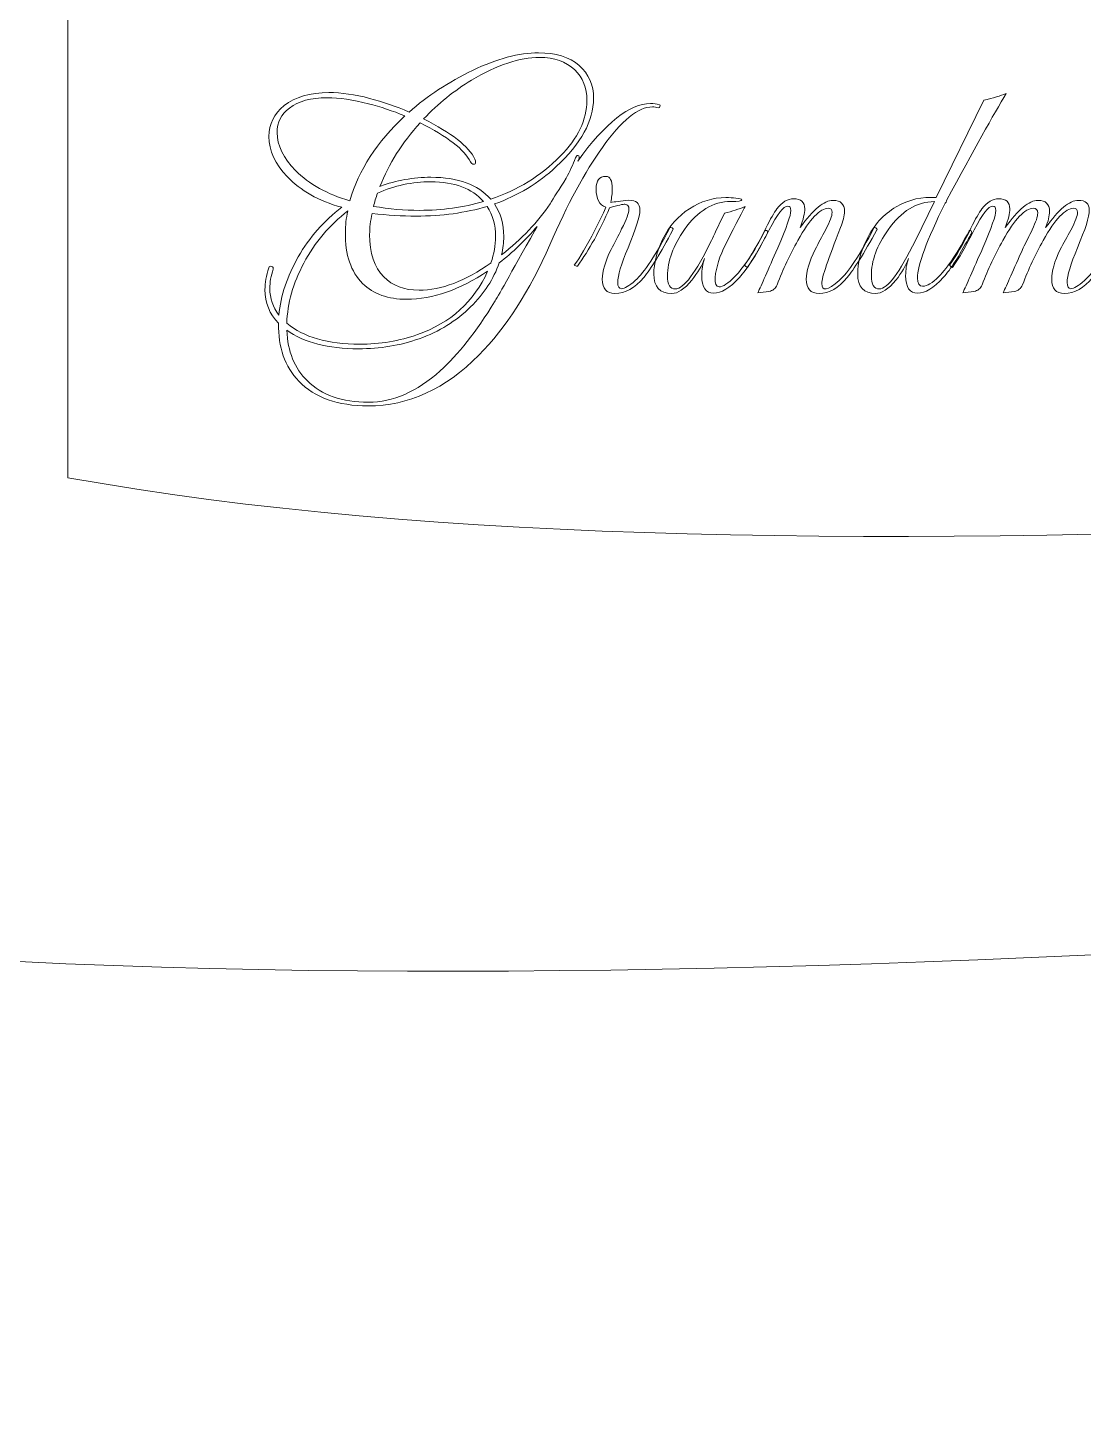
# Model space of a CAD drawing. Header units: centimetres. Extents: x -9.9 to 9.9, y -7.9 to 8.2.
# Drawn here: x 2.518 to 3.793, y 1.378 to 3.07 of the extents above; entities that cross this region are included whole.
import ezdxf

# ---------------------------------------------------------------- set-up
doc = ezdxf.new("R2010")
doc.units = ezdxf.units.CM
doc.header["$MEASUREMENT"] = 0
doc.layers.add('Layer 1', color=7, linetype='Continuous')

msp = doc.modelspace()

# ---------------------------------------------------------------- linework, layer by layer
at = {"layer": 'Layer 1', "color": 43, "lineweight": 5}
for points in [[(9.94165, 3.8546), (8.5042, 4.29291), (4.44474, 3.38812), (2.56572, 3.8546), (2.56572, 3.8546), (2.56572, 3.8546), (2.56572, 2.52649), (2.56572, 2.52649), (2.56572, 2.52649), (4.31487, 2.20952), (8.22876, 3.09016), (9.94165, 2.52649), (9.94165, 2.52649), (9.94165, 2.52649), (9.27139, 3.19675), (9.27139, 3.19675), (9.27139, 3.19675), (9.27139, 3.19675), (9.94165, 3.8546), (9.94165, 3.8546)], [(8.91723, 2.06782), (7.47978, 2.50613), (3.42032, 1.60134), (1.5413, 2.06782), (1.5413, 2.06782), (1.5413, 2.06782), (1.5413, 0.73971), (1.5413, 0.73971), (1.5413, 0.73971), (3.29045, 0.42274), (7.20434, 1.30338), (8.91723, 0.73971), (8.91723, 0.73971), (8.91723, 0.73971), (8.24697, 1.40997), (8.24697, 1.40997), (8.24697, 1.40997), (8.24697, 1.40997), (8.91723, 2.06782), (8.91723, 2.06782)]]:
    msp.add_open_spline(points, degree=3, knots=[0, 0, 0, 0, 0.1666667, 0.1666667, 0.1666667, 0.1666667, 0.3333333, 0.3333333, 0.3333333, 0.3333333, 0.5, 0.5, 0.5, 0.5, 0.6666667, 0.6666667, 0.6666667, 0.6666667, 1, 1, 1, 1], dxfattribs=at)
at = {"layer": 'Layer 1', "lineweight": 5}
for points, knots in [([(3.1488, 2.85757), (3.1532, 2.86467), (3.15968, 2.87494), (3.16824, 2.88839), (3.16824, 2.88839), (3.17264, 2.8967), (3.17643, 2.90489), (3.17961, 2.91296), (3.17961, 2.91296), (3.18034, 2.91492), (3.1812, 2.9159), (3.18217, 2.9159), (3.18217, 2.9159), (3.18339, 2.9159), (3.18401, 2.91516), (3.18401, 2.91369), (3.18401, 2.91369), (3.18401, 2.91296), (3.18376, 2.91222), (3.18327, 2.91148), (3.18327, 2.91148), (3.18327, 2.91148), (3.18217, 2.90892), (3.18217, 2.90892), (3.18217, 2.90892), (3.21567, 2.95538), (3.24501, 2.97861), (3.2702, 2.97861), (3.2702, 2.97861), (3.27387, 2.97861), (3.27742, 2.97812), (3.28085, 2.97714), (3.28085, 2.97714), (3.28183, 2.97689), (3.28207, 2.97616), (3.28158, 2.97493), (3.28158, 2.97493), (3.28133, 2.97371), (3.2806, 2.97322), (3.27937, 2.97346), (3.27937, 2.97346), (3.27718, 2.97419), (3.27485, 2.97456), (3.27241, 2.97456), (3.27241, 2.97456), (3.25529, 2.97456), (3.23512, 2.95818), (3.21188, 2.92542), (3.21188, 2.92542), (3.19085, 2.89607), (3.1697, 2.85694), (3.14842, 2.80804), (3.14842, 2.80804), (3.12396, 2.75204), (3.09536, 2.70753), (3.0626, 2.67452), (3.0626, 2.67452), (3.022, 2.63368), (2.97737, 2.61327), (2.92871, 2.61327), (2.92871, 2.61327), (2.89203, 2.61327), (2.86415, 2.62317), (2.84508, 2.64298), (2.84508, 2.64298), (2.82796, 2.66083), (2.81977, 2.68419), (2.82051, 2.71304), (2.82051, 2.71304), (2.8095, 2.72429), (2.804, 2.73786), (2.804, 2.75375), (2.804, 2.75375), (2.804, 2.76182), (2.80559, 2.77062), (2.80877, 2.78016), (2.80877, 2.78016), (2.80926, 2.78188), (2.81036, 2.78237), (2.81207, 2.78164), (2.81207, 2.78164), (2.81378, 2.78115), (2.81439, 2.78005), (2.81391, 2.77834), (2.81391, 2.77834), (2.81122, 2.77027), (2.80987, 2.76256), (2.80987, 2.75522), (2.80987, 2.75522), (2.80987, 2.74324), (2.81354, 2.73249), (2.82087, 2.72295), (2.82087, 2.72295), (2.82307, 2.74642), (2.8309, 2.76989), (2.84435, 2.79337), (2.84435, 2.79337), (2.8578, 2.81685), (2.87528, 2.83678), (2.8968, 2.85316), (2.8968, 2.85316), (2.86893, 2.86099), (2.84692, 2.87334), (2.83078, 2.89021), (2.83078, 2.89021), (2.81611, 2.90561), (2.80877, 2.92175), (2.80877, 2.93862), (2.80877, 2.93862), (2.80877, 2.95378), (2.81489, 2.96626), (2.82712, 2.97604), (2.82712, 2.97604), (2.84032, 2.98655), (2.85841, 2.99181), (2.8814, 2.99181), (2.8814, 2.99181), (2.89632, 2.99181), (2.9127, 2.98949), (2.93055, 2.98484), (2.93055, 2.98484), (2.94645, 2.98068), (2.96234, 2.97518), (2.97824, 2.96833), (2.97824, 2.96833), (3.00025, 2.98765), (3.02586, 3.0044), (3.05509, 3.01859), (3.05509, 3.01859), (3.08431, 3.03277), (3.11091, 3.03986), (3.13487, 3.03986), (3.13487, 3.03986), (3.15541, 3.03986), (3.17179, 3.03473), (3.18402, 3.02446), (3.18402, 3.02446), (3.19551, 3.01443), (3.20126, 3.00122), (3.20126, 2.98484), (3.20126, 2.98484), (3.20126, 2.9577), (3.18622, 2.93019), (3.15614, 2.90231), (3.15614, 2.90231), (3.13462, 2.88226), (3.10968, 2.86722), (3.08132, 2.8572), (3.08132, 2.8572), (3.0889, 2.84619), (3.09269, 2.83311), (3.09269, 2.81795), (3.09269, 2.81795), (3.09269, 2.81061), (3.09183, 2.80316), (3.09012, 2.79557), (3.09012, 2.79557), (3.11433, 2.81488), (3.13389, 2.83554), (3.14881, 2.85755), (3.14881, 2.85755), (3.14881, 2.85755), (3.1488, 2.85757), (3.1488, 2.85757)], [0, 0, 0, 0, 0.0238095, 0.0238095, 0.0238095, 0.0238095, 0.047619, 0.047619, 0.047619, 0.047619, 0.0714286, 0.0714286, 0.0714286, 0.0714286, 0.0952381, 0.0952381, 0.0952381, 0.0952381, 0.1190476, 0.1190476, 0.1190476, 0.1190476, 0.1428571, 0.1428571, 0.1428571, 0.1428571, 0.1666667, 0.1666667, 0.1666667, 0.1666667, 0.1904762, 0.1904762, 0.1904762, 0.1904762, 0.2142857, 0.2142857, 0.2142857, 0.2142857, 0.2380952, 0.2380952, 0.2380952, 0.2380952, 0.2619048, 0.2619048, 0.2619048, 0.2619048, 0.2857143, 0.2857143, 0.2857143, 0.2857143, 0.3095238, 0.3095238, 0.3095238, 0.3095238, 0.3333333, 0.3333333, 0.3333333, 0.3333333, 0.3571429, 0.3571429, 0.3571429, 0.3571429, 0.3809524, 0.3809524, 0.3809524, 0.3809524, 0.4047619, 0.4047619, 0.4047619, 0.4047619, 0.4285714, 0.4285714, 0.4285714, 0.4285714, 0.452381, 0.452381, 0.452381, 0.452381, 0.4761905, 0.4761905, 0.4761905, 0.4761905, 0.5, 0.5, 0.5, 0.5, 0.5238095, 0.5238095, 0.5238095, 0.5238095, 0.547619, 0.547619, 0.547619, 0.547619, 0.5714286, 0.5714286, 0.5714286, 0.5714286, 0.5952381, 0.5952381, 0.5952381, 0.5952381, 0.6190476, 0.6190476, 0.6190476, 0.6190476, 0.6428571, 0.6428571, 0.6428571, 0.6428571, 0.6666667, 0.6666667, 0.6666667, 0.6666667, 0.6904762, 0.6904762, 0.6904762, 0.6904762, 0.7142857, 0.7142857, 0.7142857, 0.7142857, 0.7380952, 0.7380952, 0.7380952, 0.7380952, 0.7619048, 0.7619048, 0.7619048, 0.7619048, 0.7857143, 0.7857143, 0.7857143, 0.7857143, 0.8095238, 0.8095238, 0.8095238, 0.8095238, 0.8333333, 0.8333333, 0.8333333, 0.8333333, 0.8571429, 0.8571429, 0.8571429, 0.8571429, 0.8809524, 0.8809524, 0.8809524, 0.8809524, 0.9047619, 0.9047619, 0.9047619, 0.9047619, 0.9285714, 0.9285714, 0.9285714, 0.9285714, 0.952381, 0.952381, 0.952381, 0.952381, 1, 1, 1, 1]), ([(2.94302, 2.87848), (2.96283, 2.88582), (2.98337, 2.88948), (3.00464, 2.88948), (3.00464, 2.88948), (3.03741, 2.88948), (3.0615, 2.88068), (3.07691, 2.86307), (3.07691, 2.86307), (3.10919, 2.87383), (3.13718, 2.89107), (3.1609, 2.91479), (3.1609, 2.91479), (3.18242, 2.93656), (3.19318, 2.95906), (3.19318, 2.98229), (3.19318, 2.98229), (3.19318, 2.99745), (3.18829, 3.00979), (3.1785, 3.01933), (3.1785, 3.01933), (3.16798, 3.02936), (3.1538, 3.03437), (3.13595, 3.03437), (3.13595, 3.03437), (3.11199, 3.03437), (3.0846, 3.0252), (3.05379, 3.00686), (3.05379, 3.00686), (3.03276, 2.99414), (3.01344, 2.97849), (2.99584, 2.95991), (2.99584, 2.95991), (3.02959, 2.94304), (3.05025, 2.9269), (3.05783, 2.91148), (3.05783, 2.91148), (3.05831, 2.91002), (3.05856, 2.9088), (3.05856, 2.90782), (3.05856, 2.90782), (3.05856, 2.9061), (3.05783, 2.90525), (3.05637, 2.90525), (3.05637, 2.90525), (3.05465, 2.90525), (3.05331, 2.90623), (3.05233, 2.90818), (3.05233, 2.90818), (3.04499, 2.9231), (3.0247, 2.93875), (2.99145, 2.95514), (2.99145, 2.95514), (2.96993, 2.93118), (2.95379, 2.90562), (2.94302, 2.87847), (2.94302, 2.87847), (2.94302, 2.87847), (2.94302, 2.87848), (2.94302, 2.87848)], [0, 0, 0, 0, 0.0625, 0.0625, 0.0625, 0.0625, 0.125, 0.125, 0.125, 0.125, 0.1875, 0.1875, 0.1875, 0.1875, 0.25, 0.25, 0.25, 0.25, 0.3125, 0.3125, 0.3125, 0.3125, 0.375, 0.375, 0.375, 0.375, 0.4375, 0.4375, 0.4375, 0.4375, 0.5, 0.5, 0.5, 0.5, 0.5625, 0.5625, 0.5625, 0.5625, 0.625, 0.625, 0.625, 0.625, 0.6875, 0.6875, 0.6875, 0.6875, 0.75, 0.75, 0.75, 0.75, 0.8125, 0.8125, 0.8125, 0.8125, 0.875, 0.875, 0.875, 0.875, 1, 1, 1, 1]), ([(2.9731, 2.96358), (2.95843, 2.9697), (2.94376, 2.97459), (2.92909, 2.97826), (2.92909, 2.97826), (2.91051, 2.98316), (2.89388, 2.9856), (2.87921, 2.9856), (2.87921, 2.9856), (2.85964, 2.9856), (2.84448, 2.98144), (2.83372, 2.97312), (2.83372, 2.97312), (2.8237, 2.96578), (2.81869, 2.95588), (2.81869, 2.94341), (2.81869, 2.94341), (2.81869, 2.92801), (2.82615, 2.91272), (2.84107, 2.89756), (2.84107, 2.89756), (2.85745, 2.88118), (2.87933, 2.86895), (2.90672, 2.86088), (2.90672, 2.86088), (2.91723, 2.89805), (2.93937, 2.93229), (2.97311, 2.96358), (2.97311, 2.96358), (2.97311, 2.96358), (2.9731, 2.96358), (2.9731, 2.96358)], [0, 0, 0, 0, 0.1111111, 0.1111111, 0.1111111, 0.1111111, 0.2222222, 0.2222222, 0.2222222, 0.2222222, 0.3333333, 0.3333333, 0.3333333, 0.3333333, 0.4444444, 0.4444444, 0.4444444, 0.4444444, 0.5555556, 0.5555556, 0.5555556, 0.5555556, 0.6666667, 0.6666667, 0.6666667, 0.6666667, 0.7777778, 0.7777778, 0.7777778, 0.7777778, 1, 1, 1, 1]), ([(3.69997, 2.99072), (3.68505, 2.96578), (3.66109, 2.92274), (3.62808, 2.86161), (3.62808, 2.86161), (3.62808, 2.86136), (3.62808, 2.86112), (3.62808, 2.86087), (3.62808, 2.86087), (3.62808, 2.85989), (3.62747, 2.85904), (3.62624, 2.85831), (3.62624, 2.85831), (3.60399, 2.81332), (3.59286, 2.78312), (3.59286, 2.76771), (3.59286, 2.76771), (3.59286, 2.76111), (3.59494, 2.75781), (3.59909, 2.75781), (3.59909, 2.75781), (3.60447, 2.75781), (3.61095, 2.76172), (3.61853, 2.76954), (3.61853, 2.76954), (3.62978, 2.78103), (3.642, 2.79937), (3.6552, 2.82456), (3.6552, 2.82456), (3.6552, 2.82505), (3.65545, 2.8253), (3.65594, 2.8253), (3.65594, 2.8253), (3.65765, 2.8253), (3.6585, 2.82432), (3.6585, 2.82237), (3.6585, 2.82237), (3.65802, 2.82139), (3.65667, 2.81907), (3.65447, 2.8154), (3.65447, 2.8154), (3.64322, 2.79412), (3.63307, 2.77847), (3.62402, 2.76845), (3.62402, 2.76845), (3.61253, 2.75573), (3.60226, 2.74938), (3.59321, 2.74938), (3.59321, 2.74938), (3.58343, 2.74938), (3.57853, 2.75647), (3.57853, 2.77065), (3.57853, 2.77065), (3.57853, 2.77775), (3.57963, 2.78459), (3.58183, 2.79119), (3.58183, 2.79119), (3.5789, 2.78288), (3.57388, 2.7742), (3.56679, 2.76515), (3.56679, 2.76515), (3.55775, 2.75439), (3.54956, 2.74901), (3.54222, 2.74901), (3.54222, 2.74901), (3.52779, 2.74901), (3.52058, 2.75696), (3.52058, 2.77285), (3.52058, 2.77285), (3.52058, 2.78557), (3.52425, 2.79938), (3.53158, 2.8143), (3.53158, 2.8143), (3.53989, 2.83166), (3.55175, 2.8448), (3.56715, 2.85373), (3.56715, 2.85373), (3.58255, 2.86266), (3.59869, 2.86639), (3.61556, 2.86492), (3.61556, 2.86492), (3.61556, 2.86492), (3.67315, 2.98266), (3.67315, 2.98266), (3.67315, 2.98266), (3.6844, 2.98511), (3.69332, 2.9878), (3.69993, 2.99073), (3.69993, 2.99073), (3.69993, 2.99073), (3.69997, 2.99072), (3.69997, 2.99072)], [0, 0, 0, 0, 0.0416667, 0.0416667, 0.0416667, 0.0416667, 0.0833333, 0.0833333, 0.0833333, 0.0833333, 0.125, 0.125, 0.125, 0.125, 0.1666667, 0.1666667, 0.1666667, 0.1666667, 0.2083333, 0.2083333, 0.2083333, 0.2083333, 0.25, 0.25, 0.25, 0.25, 0.2916667, 0.2916667, 0.2916667, 0.2916667, 0.3333333, 0.3333333, 0.3333333, 0.3333333, 0.375, 0.375, 0.375, 0.375, 0.4166667, 0.4166667, 0.4166667, 0.4166667, 0.4583333, 0.4583333, 0.4583333, 0.4583333, 0.5, 0.5, 0.5, 0.5, 0.5416667, 0.5416667, 0.5416667, 0.5416667, 0.5833333, 0.5833333, 0.5833333, 0.5833333, 0.625, 0.625, 0.625, 0.625, 0.6666667, 0.6666667, 0.6666667, 0.6666667, 0.7083333, 0.7083333, 0.7083333, 0.7083333, 0.75, 0.75, 0.75, 0.75, 0.7916667, 0.7916667, 0.7916667, 0.7916667, 0.8333333, 0.8333333, 0.8333333, 0.8333333, 0.875, 0.875, 0.875, 0.875, 0.9166667, 0.9166667, 0.9166667, 0.9166667, 1, 1, 1, 1]), ([(3.0681, 2.86015), (3.05441, 2.87605), (3.03325, 2.88399), (3.00464, 2.88399), (3.00464, 2.88399), (2.98215, 2.88399), (2.96063, 2.87946), (2.94008, 2.87041), (2.94008, 2.87041), (2.93812, 2.86503), (2.93654, 2.85965), (2.93531, 2.85428), (2.93531, 2.85428), (2.95414, 2.8511), (2.97272, 2.84951), (2.99107, 2.84951), (2.99107, 2.84951), (3.01846, 2.84951), (3.04413, 2.85305), (3.0681, 2.86014), (3.0681, 2.86014), (3.0681, 2.86014), (3.0681, 2.86015), (3.0681, 2.86015)], [0, 0, 0, 0, 0.1428571, 0.1428571, 0.1428571, 0.1428571, 0.2857143, 0.2857143, 0.2857143, 0.2857143, 0.4285714, 0.4285714, 0.4285714, 0.4285714, 0.5714286, 0.5714286, 0.5714286, 0.5714286, 0.7142857, 0.7142857, 0.7142857, 0.7142857, 1, 1, 1, 1]), ([(3.29721, 2.82603), (3.28229, 2.79791), (3.27056, 2.77872), (3.26201, 2.76845), (3.26201, 2.76845), (3.251, 2.75549), (3.23939, 2.74901), (3.22716, 2.74901), (3.22716, 2.74901), (3.21688, 2.74901), (3.21175, 2.75476), (3.21175, 2.76625), (3.21175, 2.76625), (3.21175, 2.77554), (3.2153, 2.78753), (3.2224, 2.8022), (3.2224, 2.8022), (3.2268, 2.81051), (3.23108, 2.81883), (3.23524, 2.82714), (3.23524, 2.82714), (3.24111, 2.83839), (3.24404, 2.84633), (3.24404, 2.85098), (3.24404, 2.85098), (3.24404, 2.85464), (3.24245, 2.8566), (3.23927, 2.85685), (3.23927, 2.85685), (3.23707, 2.8571), (3.23083, 2.85563), (3.22056, 2.85245), (3.22056, 2.85245), (3.20907, 2.8253), (3.1961, 2.80182), (3.18167, 2.78202), (3.18167, 2.78202), (3.18021, 2.78227), (3.17899, 2.78264), (3.17801, 2.78313), (3.17801, 2.78313), (3.18485, 2.79267), (3.19304, 2.8066), (3.20258, 2.82494), (3.20258, 2.82494), (3.21016, 2.83986), (3.21469, 2.84927), (3.21616, 2.85318), (3.21616, 2.85318), (3.20833, 2.85611), (3.20442, 2.86357), (3.20442, 2.87556), (3.20442, 2.87556), (3.20442, 2.88559), (3.20833, 2.8906), (3.21616, 2.8906), (3.21616, 2.8906), (3.22129, 2.8906), (3.22386, 2.88558), (3.22386, 2.87556), (3.22386, 2.87556), (3.22386, 2.87043), (3.22325, 2.86493), (3.22202, 2.85906), (3.22202, 2.85906), (3.22666, 2.85979), (3.234, 2.86065), (3.24403, 2.86162), (3.24403, 2.86162), (3.25284, 2.86187), (3.25724, 2.85795), (3.25724, 2.84988), (3.25724, 2.84988), (3.25724, 2.84206), (3.25247, 2.8269), (3.24293, 2.8044), (3.24293, 2.8044), (3.23462, 2.78435), (3.23046, 2.77029), (3.23046, 2.76222), (3.23046, 2.76222), (3.23046, 2.75732), (3.23205, 2.75488), (3.23523, 2.75488), (3.23523, 2.75488), (3.23865, 2.75488), (3.24415, 2.75818), (3.25173, 2.76479), (3.25173, 2.76479), (3.26274, 2.77457), (3.27668, 2.79573), (3.29355, 2.82825), (3.29355, 2.82825), (3.29403, 2.82898), (3.29489, 2.82898), (3.29611, 2.82825), (3.29611, 2.82825), (3.29733, 2.82752), (3.2977, 2.82678), (3.29721, 2.82604), (3.29721, 2.82604), (3.29721, 2.82604), (3.29721, 2.82603), (3.29721, 2.82603)], [0, 0, 0, 0, 0.037037, 0.037037, 0.037037, 0.037037, 0.0740741, 0.0740741, 0.0740741, 0.0740741, 0.1111111, 0.1111111, 0.1111111, 0.1111111, 0.1481481, 0.1481481, 0.1481481, 0.1481481, 0.1851852, 0.1851852, 0.1851852, 0.1851852, 0.2222222, 0.2222222, 0.2222222, 0.2222222, 0.2592593, 0.2592593, 0.2592593, 0.2592593, 0.2962963, 0.2962963, 0.2962963, 0.2962963, 0.3333333, 0.3333333, 0.3333333, 0.3333333, 0.3703704, 0.3703704, 0.3703704, 0.3703704, 0.4074074, 0.4074074, 0.4074074, 0.4074074, 0.4444444, 0.4444444, 0.4444444, 0.4444444, 0.4814815, 0.4814815, 0.4814815, 0.4814815, 0.5185185, 0.5185185, 0.5185185, 0.5185185, 0.5555556, 0.5555556, 0.5555556, 0.5555556, 0.5925926, 0.5925926, 0.5925926, 0.5925926, 0.6296296, 0.6296296, 0.6296296, 0.6296296, 0.6666667, 0.6666667, 0.6666667, 0.6666667, 0.7037037, 0.7037037, 0.7037037, 0.7037037, 0.7407407, 0.7407407, 0.7407407, 0.7407407, 0.7777778, 0.7777778, 0.7777778, 0.7777778, 0.8148148, 0.8148148, 0.8148148, 0.8148148, 0.8518519, 0.8518519, 0.8518519, 0.8518519, 0.8888889, 0.8888889, 0.8888889, 0.8888889, 0.9259259, 0.9259259, 0.9259259, 0.9259259, 1, 1, 1, 1]), ([(3.41171, 2.82237), (3.41122, 2.82139), (3.40999, 2.81907), (3.40804, 2.8154), (3.40804, 2.8154), (3.39679, 2.79412), (3.38664, 2.77847), (3.37759, 2.76845), (3.37759, 2.76845), (3.36585, 2.75573), (3.35546, 2.74938), (3.34641, 2.74938), (3.34641, 2.74938), (3.33687, 2.74938), (3.3321, 2.75647), (3.3321, 2.77065), (3.3321, 2.77065), (3.3321, 2.77775), (3.3332, 2.78459), (3.3354, 2.79119), (3.3354, 2.79119), (3.33247, 2.78288), (3.32733, 2.7742), (3.32, 2.76515), (3.32, 2.76515), (3.31119, 2.75439), (3.30312, 2.74901), (3.29579, 2.74901), (3.29579, 2.74901), (3.28136, 2.74901), (3.27415, 2.75696), (3.27415, 2.77285), (3.27415, 2.77285), (3.27415, 2.78557), (3.27769, 2.79938), (3.28478, 2.8143), (3.28478, 2.8143), (3.2926, 2.8302), (3.30342, 2.84261), (3.31724, 2.85153), (3.31724, 2.85153), (3.33106, 2.86046), (3.34567, 2.86492), (3.36108, 2.86492), (3.36108, 2.86492), (3.36597, 2.86492), (3.37, 2.86467), (3.37318, 2.86418), (3.37318, 2.86418), (3.37807, 2.86369), (3.38051, 2.86308), (3.38051, 2.86234), (3.38051, 2.86234), (3.38051, 2.86088), (3.37611, 2.86015), (3.36731, 2.86015), (3.36731, 2.86015), (3.34579, 2.86015), (3.32708, 2.8489), (3.31118, 2.8264), (3.31118, 2.8264), (3.29749, 2.80684), (3.29064, 2.78814), (3.29064, 2.77028), (3.29064, 2.77028), (3.29064, 2.75977), (3.29382, 2.75451), (3.30018, 2.75451), (3.30018, 2.75451), (3.31021, 2.75451), (3.32476, 2.77407), (3.34383, 2.8132), (3.34383, 2.8132), (3.34628, 2.81857), (3.35154, 2.82958), (3.3596, 2.84621), (3.3596, 2.84621), (3.36865, 2.84817), (3.37697, 2.85086), (3.38455, 2.85428), (3.38455, 2.85428), (3.3821, 2.85012), (3.37428, 2.83496), (3.36108, 2.80879), (3.36108, 2.80879), (3.35374, 2.79412), (3.34946, 2.78067), (3.34824, 2.76845), (3.34824, 2.76845), (3.34775, 2.76087), (3.34934, 2.75708), (3.35301, 2.75708), (3.35301, 2.75708), (3.35765, 2.75708), (3.36401, 2.76124), (3.37208, 2.76955), (3.37208, 2.76955), (3.38333, 2.78104), (3.39543, 2.79938), (3.40839, 2.82457), (3.40839, 2.82457), (3.40863, 2.82506), (3.40899, 2.82531), (3.40949, 2.82531), (3.40949, 2.82531), (3.4112, 2.82531), (3.41193, 2.82433), (3.4117, 2.82238), (3.4117, 2.82238), (3.4117, 2.82238), (3.41171, 2.82237), (3.41171, 2.82237)], [0, 0, 0, 0, 0.0344828, 0.0344828, 0.0344828, 0.0344828, 0.0689655, 0.0689655, 0.0689655, 0.0689655, 0.1034483, 0.1034483, 0.1034483, 0.1034483, 0.137931, 0.137931, 0.137931, 0.137931, 0.1724138, 0.1724138, 0.1724138, 0.1724138, 0.2068966, 0.2068966, 0.2068966, 0.2068966, 0.2413793, 0.2413793, 0.2413793, 0.2413793, 0.2758621, 0.2758621, 0.2758621, 0.2758621, 0.3103448, 0.3103448, 0.3103448, 0.3103448, 0.3448276, 0.3448276, 0.3448276, 0.3448276, 0.3793103, 0.3793103, 0.3793103, 0.3793103, 0.4137931, 0.4137931, 0.4137931, 0.4137931, 0.4482759, 0.4482759, 0.4482759, 0.4482759, 0.4827586, 0.4827586, 0.4827586, 0.4827586, 0.5172414, 0.5172414, 0.5172414, 0.5172414, 0.5517241, 0.5517241, 0.5517241, 0.5517241, 0.5862069, 0.5862069, 0.5862069, 0.5862069, 0.6206897, 0.6206897, 0.6206897, 0.6206897, 0.6551724, 0.6551724, 0.6551724, 0.6551724, 0.6896552, 0.6896552, 0.6896552, 0.6896552, 0.7241379, 0.7241379, 0.7241379, 0.7241379, 0.7586207, 0.7586207, 0.7586207, 0.7586207, 0.7931034, 0.7931034, 0.7931034, 0.7931034, 0.8275862, 0.8275862, 0.8275862, 0.8275862, 0.862069, 0.862069, 0.862069, 0.862069, 0.8965517, 0.8965517, 0.8965517, 0.8965517, 0.9310345, 0.9310345, 0.9310345, 0.9310345, 1, 1, 1, 1]), ([(3.5439, 2.82603), (3.52777, 2.79693), (3.51578, 2.77774), (3.50796, 2.76845), (3.50796, 2.76845), (3.49745, 2.75549), (3.48608, 2.74901), (3.47385, 2.74901), (3.47385, 2.74901), (3.46357, 2.74901), (3.45844, 2.75476), (3.45844, 2.76625), (3.45844, 2.76625), (3.45844, 2.77554), (3.46199, 2.78753), (3.46909, 2.8022), (3.46909, 2.8022), (3.47325, 2.81002), (3.4774, 2.81785), (3.48156, 2.82567), (3.48156, 2.82567), (3.48694, 2.83594), (3.48963, 2.84303), (3.48963, 2.84694), (3.48963, 2.84694), (3.48963, 2.85037), (3.48804, 2.85208), (3.48486, 2.85208), (3.48486, 2.85208), (3.47508, 2.85208), (3.46285, 2.83912), (3.44818, 2.8132), (3.44818, 2.8132), (3.43864, 2.79633), (3.43033, 2.77847), (3.42324, 2.75964), (3.42324, 2.75964), (3.42128, 2.755), (3.41797, 2.75231), (3.41333, 2.75157), (3.41333, 2.75157), (3.40868, 2.75083), (3.40416, 2.75022), (3.39976, 2.74974), (3.39976, 2.74974), (3.40416, 2.75928), (3.41223, 2.77737), (3.42397, 2.80402), (3.42397, 2.80402), (3.43448, 2.82872), (3.43974, 2.84376), (3.43974, 2.84914), (3.43974, 2.84914), (3.43974, 2.8528), (3.43852, 2.85464), (3.43608, 2.85464), (3.43608, 2.85464), (3.4307, 2.85464), (3.42318, 2.84504), (3.41352, 2.82585), (3.41352, 2.82585), (3.40386, 2.80666), (3.39512, 2.79156), (3.38729, 2.78055), (3.38729, 2.78055), (3.38583, 2.78129), (3.38461, 2.78215), (3.38363, 2.78312), (3.38363, 2.78312), (3.39145, 2.79412), (3.40013, 2.80903), (3.40967, 2.82786), (3.40967, 2.82786), (3.41505, 2.83911), (3.41945, 2.84694), (3.42288, 2.85133), (3.42288, 2.85133), (3.42924, 2.8594), (3.43596, 2.86344), (3.44305, 2.86344), (3.44305, 2.86344), (3.4521, 2.86344), (3.45663, 2.8594), (3.45663, 2.85133), (3.45663, 2.85133), (3.45663, 2.84596), (3.45479, 2.83838), (3.45112, 2.8286), (3.45112, 2.8286), (3.46677, 2.85061), (3.47997, 2.86161), (3.49074, 2.86161), (3.49074, 2.86161), (3.50003, 2.86161), (3.50468, 2.85709), (3.50468, 2.84804), (3.50468, 2.84804), (3.50468, 2.8429), (3.50309, 2.83642), (3.49991, 2.8286), (3.49991, 2.8286), (3.48475, 2.79094), (3.47717, 2.76845), (3.47718, 2.76111), (3.47718, 2.76111), (3.47718, 2.75108), (3.48415, 2.7523), (3.49808, 2.76477), (3.49808, 2.76477), (3.50909, 2.77431), (3.52315, 2.79546), (3.54027, 2.82823), (3.54027, 2.82823), (3.54075, 2.82921), (3.54149, 2.82921), (3.54246, 2.82823), (3.54246, 2.82823), (3.54368, 2.8275), (3.54417, 2.82676), (3.54393, 2.82602), (3.54393, 2.82602), (3.54393, 2.82602), (3.5439, 2.82603), (3.5439, 2.82603)], [0, 0, 0, 0, 0.03125, 0.03125, 0.03125, 0.03125, 0.0625, 0.0625, 0.0625, 0.0625, 0.09375, 0.09375, 0.09375, 0.09375, 0.125, 0.125, 0.125, 0.125, 0.15625, 0.15625, 0.15625, 0.15625, 0.1875, 0.1875, 0.1875, 0.1875, 0.21875, 0.21875, 0.21875, 0.21875, 0.25, 0.25, 0.25, 0.25, 0.28125, 0.28125, 0.28125, 0.28125, 0.3125, 0.3125, 0.3125, 0.3125, 0.34375, 0.34375, 0.34375, 0.34375, 0.375, 0.375, 0.375, 0.375, 0.40625, 0.40625, 0.40625, 0.40625, 0.4375, 0.4375, 0.4375, 0.4375, 0.46875, 0.46875, 0.46875, 0.46875, 0.5, 0.5, 0.5, 0.5, 0.53125, 0.53125, 0.53125, 0.53125, 0.5625, 0.5625, 0.5625, 0.5625, 0.59375, 0.59375, 0.59375, 0.59375, 0.625, 0.625, 0.625, 0.625, 0.65625, 0.65625, 0.65625, 0.65625, 0.6875, 0.6875, 0.6875, 0.6875, 0.71875, 0.71875, 0.71875, 0.71875, 0.75, 0.75, 0.75, 0.75, 0.78125, 0.78125, 0.78125, 0.78125, 0.8125, 0.8125, 0.8125, 0.8125, 0.84375, 0.84375, 0.84375, 0.84375, 0.875, 0.875, 0.875, 0.875, 0.90625, 0.90625, 0.90625, 0.90625, 0.9375, 0.9375, 0.9375, 0.9375, 1, 1, 1, 1]), ([(3.6134, 2.86015), (3.59188, 2.8599), (3.57317, 2.84853), (3.55727, 2.82603), (3.55727, 2.82603), (3.54382, 2.80696), (3.5371, 2.7885), (3.5371, 2.77064), (3.5371, 2.77064), (3.5371, 2.75989), (3.54028, 2.75451), (3.54664, 2.75451), (3.54664, 2.75451), (3.55667, 2.75451), (3.57122, 2.77407), (3.59029, 2.8132), (3.59029, 2.8132), (3.59029, 2.8132), (3.6134, 2.86015), (3.6134, 2.86015)], [0, 0, 0, 0, 0.1666667, 0.1666667, 0.1666667, 0.1666667, 0.3333333, 0.3333333, 0.3333333, 0.3333333, 0.5, 0.5, 0.5, 0.5, 0.6666667, 0.6666667, 0.6666667, 0.6666667, 1, 1, 1, 1]), ([(3.8402, 2.82603), (3.82431, 2.79693), (3.81244, 2.77774), (3.80461, 2.76845), (3.80461, 2.76845), (3.79409, 2.75549), (3.78273, 2.74901), (3.7705, 2.74901), (3.7705, 2.74901), (3.76023, 2.74901), (3.7551, 2.75476), (3.7551, 2.76625), (3.7551, 2.76625), (3.7551, 2.77554), (3.75852, 2.78753), (3.76537, 2.8022), (3.76537, 2.8022), (3.76977, 2.81002), (3.77405, 2.81785), (3.77821, 2.82567), (3.77821, 2.82567), (3.78359, 2.83594), (3.78628, 2.84303), (3.78628, 2.84694), (3.78628, 2.84694), (3.78628, 2.85037), (3.78469, 2.85208), (3.78151, 2.85208), (3.78151, 2.85208), (3.77173, 2.85208), (3.7595, 2.83912), (3.74483, 2.8132), (3.74483, 2.8132), (3.73529, 2.79633), (3.72698, 2.77847), (3.71989, 2.75964), (3.71989, 2.75964), (3.71793, 2.755), (3.71463, 2.75231), (3.70998, 2.75157), (3.70998, 2.75157), (3.70533, 2.75083), (3.70081, 2.75022), (3.69641, 2.74974), (3.69641, 2.74974), (3.7008, 2.75928), (3.70887, 2.77737), (3.72061, 2.80402), (3.72061, 2.80402), (3.72428, 2.81136), (3.72795, 2.81869), (3.73161, 2.82603), (3.73161, 2.82603), (3.73601, 2.83557), (3.73821, 2.84229), (3.73821, 2.84621), (3.73821, 2.84621), (3.73821, 2.85012), (3.73638, 2.85208), (3.73271, 2.85208), (3.73271, 2.85208), (3.72293, 2.85208), (3.7107, 2.83912), (3.69603, 2.8132), (3.69603, 2.8132), (3.68649, 2.79633), (3.67818, 2.77847), (3.67109, 2.75964), (3.67109, 2.75964), (3.66913, 2.755), (3.66582, 2.75231), (3.66118, 2.75157), (3.66118, 2.75157), (3.65653, 2.75083), (3.65201, 2.75022), (3.64761, 2.74974), (3.64761, 2.74974), (3.65201, 2.75928), (3.66008, 2.77737), (3.67182, 2.80402), (3.67182, 2.80402), (3.68233, 2.82872), (3.68759, 2.84376), (3.68759, 2.84914), (3.68759, 2.84914), (3.68759, 2.8528), (3.68637, 2.85464), (3.68393, 2.85464), (3.68393, 2.85464), (3.67855, 2.85464), (3.67103, 2.84504), (3.66137, 2.82585), (3.66137, 2.82585), (3.65171, 2.80666), (3.64297, 2.79156), (3.63514, 2.78055), (3.63514, 2.78055), (3.63368, 2.78129), (3.63246, 2.78215), (3.63148, 2.78312), (3.63148, 2.78312), (3.6393, 2.79387), (3.64798, 2.80879), (3.65752, 2.82786), (3.65752, 2.82786), (3.6629, 2.83911), (3.6673, 2.84694), (3.67073, 2.85133), (3.67073, 2.85133), (3.67709, 2.8594), (3.68381, 2.86344), (3.6909, 2.86344), (3.6909, 2.86344), (3.69995, 2.86344), (3.70448, 2.8594), (3.70448, 2.85133), (3.70448, 2.85133), (3.70448, 2.84596), (3.70264, 2.83838), (3.69897, 2.8286), (3.69897, 2.8286), (3.71462, 2.85061), (3.72782, 2.86161), (3.73858, 2.86161), (3.73858, 2.86161), (3.74787, 2.86161), (3.75252, 2.85709), (3.75252, 2.84804), (3.75252, 2.84804), (3.75252, 2.8429), (3.75093, 2.83642), (3.74775, 2.8286), (3.74775, 2.8286), (3.7634, 2.85061), (3.7766, 2.86161), (3.78736, 2.86161), (3.78736, 2.86161), (3.79617, 2.86161), (3.80057, 2.85758), (3.80057, 2.84951), (3.80057, 2.84951), (3.80057, 2.84193), (3.7958, 2.82689), (3.78626, 2.80439), (3.78626, 2.80439), (3.77795, 2.78434), (3.77379, 2.77028), (3.77379, 2.76221), (3.77379, 2.76221), (3.77379, 2.75731), (3.77526, 2.75487), (3.77819, 2.75487), (3.77819, 2.75487), (3.78185, 2.75487), (3.78735, 2.75817), (3.79469, 2.76478), (3.79469, 2.76478), (3.8057, 2.77432), (3.81976, 2.79547), (3.83688, 2.82824), (3.83688, 2.82824), (3.83713, 2.82922), (3.83786, 2.82922), (3.83907, 2.82824), (3.83907, 2.82824), (3.84029, 2.82751), (3.84066, 2.82677), (3.84018, 2.82603), (3.84018, 2.82603), (3.84018, 2.82603), (3.8402, 2.82603), (3.8402, 2.82603)], [0, 0, 0, 0, 0.0227273, 0.0227273, 0.0227273, 0.0227273, 0.0454545, 0.0454545, 0.0454545, 0.0454545, 0.0681818, 0.0681818, 0.0681818, 0.0681818, 0.0909091, 0.0909091, 0.0909091, 0.0909091, 0.1136364, 0.1136364, 0.1136364, 0.1136364, 0.1363636, 0.1363636, 0.1363636, 0.1363636, 0.1590909, 0.1590909, 0.1590909, 0.1590909, 0.1818182, 0.1818182, 0.1818182, 0.1818182, 0.2045455, 0.2045455, 0.2045455, 0.2045455, 0.2272727, 0.2272727, 0.2272727, 0.2272727, 0.25, 0.25, 0.25, 0.25, 0.2727273, 0.2727273, 0.2727273, 0.2727273, 0.2954545, 0.2954545, 0.2954545, 0.2954545, 0.3181818, 0.3181818, 0.3181818, 0.3181818, 0.3409091, 0.3409091, 0.3409091, 0.3409091, 0.3636364, 0.3636364, 0.3636364, 0.3636364, 0.3863636, 0.3863636, 0.3863636, 0.3863636, 0.4090909, 0.4090909, 0.4090909, 0.4090909, 0.4318182, 0.4318182, 0.4318182, 0.4318182, 0.4545455, 0.4545455, 0.4545455, 0.4545455, 0.4772727, 0.4772727, 0.4772727, 0.4772727, 0.5, 0.5, 0.5, 0.5, 0.5227273, 0.5227273, 0.5227273, 0.5227273, 0.5454545, 0.5454545, 0.5454545, 0.5454545, 0.5681818, 0.5681818, 0.5681818, 0.5681818, 0.5909091, 0.5909091, 0.5909091, 0.5909091, 0.6136364, 0.6136364, 0.6136364, 0.6136364, 0.6363636, 0.6363636, 0.6363636, 0.6363636, 0.6590909, 0.6590909, 0.6590909, 0.6590909, 0.6818182, 0.6818182, 0.6818182, 0.6818182, 0.7045455, 0.7045455, 0.7045455, 0.7045455, 0.7272727, 0.7272727, 0.7272727, 0.7272727, 0.75, 0.75, 0.75, 0.75, 0.7727273, 0.7727273, 0.7727273, 0.7727273, 0.7954545, 0.7954545, 0.7954545, 0.7954545, 0.8181818, 0.8181818, 0.8181818, 0.8181818, 0.8409091, 0.8409091, 0.8409091, 0.8409091, 0.8636364, 0.8636364, 0.8636364, 0.8636364, 0.8863636, 0.8863636, 0.8863636, 0.8863636, 0.9090909, 0.9090909, 0.9090909, 0.9090909, 0.9318182, 0.9318182, 0.9318182, 0.9318182, 0.9545455, 0.9545455, 0.9545455, 0.9545455, 1, 1, 1, 1]), ([(2.83041, 2.71306), (2.85071, 2.69619), (2.88006, 2.68775), (2.91845, 2.68775), (2.91845, 2.68775), (2.94314, 2.68775), (2.96649, 2.69166), (2.9885, 2.69948), (2.9885, 2.69948), (3.0286, 2.71367), (3.05685, 2.73922), (3.07324, 2.77615), (3.07324, 2.77615), (3.03949, 2.75341), (3.00685, 2.74204), (2.9753, 2.74204), (2.9753, 2.74204), (2.9528, 2.74204), (2.93507, 2.7484), (2.92211, 2.76111), (2.92211, 2.76111), (2.90793, 2.77529), (2.90096, 2.79583), (2.90121, 2.82273), (2.90121, 2.82273), (2.90121, 2.83128), (2.90219, 2.83996), (2.90414, 2.84877), (2.90414, 2.84877), (2.88213, 2.8319), (2.8644, 2.81087), (2.85095, 2.78568), (2.85095, 2.78568), (2.83799, 2.76147), (2.83115, 2.73726), (2.83041, 2.71305), (2.83041, 2.71305), (2.83041, 2.71305), (2.83041, 2.71306), (2.83041, 2.71306)], [0, 0, 0, 0, 0.0909091, 0.0909091, 0.0909091, 0.0909091, 0.1818182, 0.1818182, 0.1818182, 0.1818182, 0.2727273, 0.2727273, 0.2727273, 0.2727273, 0.3636364, 0.3636364, 0.3636364, 0.3636364, 0.4545455, 0.4545455, 0.4545455, 0.4545455, 0.5454545, 0.5454545, 0.5454545, 0.5454545, 0.6363636, 0.6363636, 0.6363636, 0.6363636, 0.7272727, 0.7272727, 0.7272727, 0.7272727, 0.8181818, 0.8181818, 0.8181818, 0.8181818, 1, 1, 1, 1]), ([(3.07727, 2.78605), (3.08094, 2.79681), (3.08278, 2.80733), (3.08278, 2.81759), (3.08278, 2.81759), (3.08278, 2.83177), (3.07935, 2.844), (3.0725, 2.85427), (3.0725, 2.85427), (3.04658, 2.84644), (3.01797, 2.84253), (2.98668, 2.84253), (2.98668, 2.84253), (2.96981, 2.84253), (2.95208, 2.84363), (2.93349, 2.84583), (2.93349, 2.84583), (2.93153, 2.83702), (2.93056, 2.82859), (2.93056, 2.82052), (2.93056, 2.82052), (2.93056, 2.79777), (2.93631, 2.78065), (2.9478, 2.76916), (2.9478, 2.76916), (2.95807, 2.75841), (2.97225, 2.75303), (2.99035, 2.75303), (2.99035, 2.75303), (3.01725, 2.75303), (3.04623, 2.76403), (3.07728, 2.78604), (3.07728, 2.78604), (3.07728, 2.78604), (3.07727, 2.78605), (3.07727, 2.78605)], [0, 0, 0, 0, 0.1, 0.1, 0.1, 0.1, 0.2, 0.2, 0.2, 0.2, 0.3, 0.3, 0.3, 0.3, 0.4, 0.4, 0.4, 0.4, 0.5, 0.5, 0.5, 0.5, 0.6, 0.6, 0.6, 0.6, 0.7, 0.7, 0.7, 0.7, 0.8, 0.8, 0.8, 0.8, 1, 1, 1, 1]), ([(3.13046, 2.8253), (3.13046, 2.8253), (3.13302, 2.83007), (3.13302, 2.83007), (3.13302, 2.83007), (3.11883, 2.81344), (3.10355, 2.79877), (3.08717, 2.78606), (3.08717, 2.78606), (3.08057, 2.76674), (3.06907, 2.74901), (3.05269, 2.73287), (3.05269, 2.73287), (3.03532, 2.71576), (3.01454, 2.70292), (2.99033, 2.69436), (2.99033, 2.69436), (2.96759, 2.68629), (2.94314, 2.68225), (2.91698, 2.68225), (2.91698, 2.68225), (2.88029, 2.68225), (2.85144, 2.68971), (2.83041, 2.70463), (2.83041, 2.70463), (2.83139, 2.67896), (2.83971, 2.65854), (2.85536, 2.64338), (2.85536, 2.64338), (2.87247, 2.62626), (2.89705, 2.6177), (2.92908, 2.6177), (2.92908, 2.6177), (2.95892, 2.6177), (2.98777, 2.63029), (3.01564, 2.65548), (3.01564, 2.65548), (3.03741, 2.6748), (3.05942, 2.70268), (3.08167, 2.73911), (3.08167, 2.73911), (3.08436, 2.74351), (3.10062, 2.77225), (3.13045, 2.82531), (3.13045, 2.82531), (3.13045, 2.82531), (3.13046, 2.8253), (3.13046, 2.8253)], [0, 0, 0, 0, 0.0769231, 0.0769231, 0.0769231, 0.0769231, 0.1538462, 0.1538462, 0.1538462, 0.1538462, 0.2307692, 0.2307692, 0.2307692, 0.2307692, 0.3076923, 0.3076923, 0.3076923, 0.3076923, 0.3846154, 0.3846154, 0.3846154, 0.3846154, 0.4615385, 0.4615385, 0.4615385, 0.4615385, 0.5384615, 0.5384615, 0.5384615, 0.5384615, 0.6153846, 0.6153846, 0.6153846, 0.6153846, 0.6923077, 0.6923077, 0.6923077, 0.6923077, 0.7692308, 0.7692308, 0.7692308, 0.7692308, 0.8461538, 0.8461538, 0.8461538, 0.8461538, 1, 1, 1, 1])]:
    msp.add_open_spline(points, degree=3, knots=knots, dxfattribs=at)

doc.saveas('drawing.dxf')
